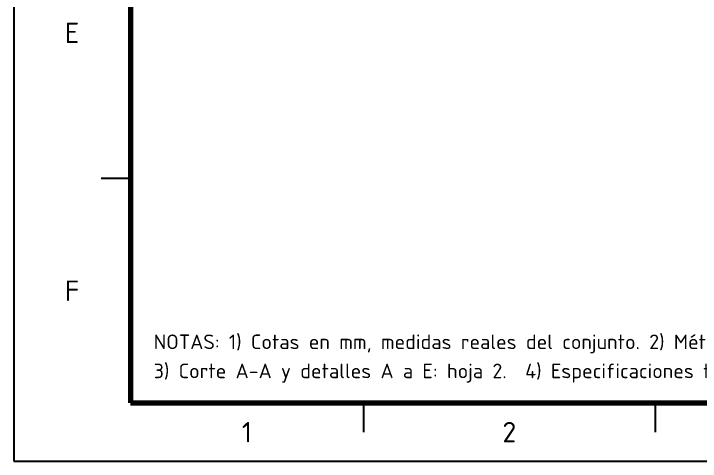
# Model space of a CAD drawing. Header units: millimetres. Extents: x 0 to 420, y 0 to 297.
# Drawn here: x 0 to 117.7, y 0 to 76.8 of the extents above; entities that cross this region are included whole.
import ezdxf
from ezdxf.enums import TextEntityAlignment as Align

# ---------------------------------------------------------------- set-up
doc = ezdxf.new("R2010")
doc.units = ezdxf.units.MM
for name, color, linetype, lineweight in [('06-TEXTO', 7, 'CONTINUOUS', 25), ('07-RECUADRO', 7, 'CONTINUOUS', 70), ('08-FINA', 5, 'CONTINUOUS', 25)]:
    doc.layers.add(name, color=color, linetype=linetype, lineweight=lineweight)
doc.styles.add('ISO3098', font='isocpeur.ttf')

msp = doc.modelspace()

# ---------------------------------------------------------------- linework, layer by layer
at = {"layer": '07-RECUADRO'}
msp.add_lwpolyline([(20, 10), (410, 10), (410, 287), (20, 287)], close=True, dxfattribs=at)
at = {"layer": '08-FINA'}
for p, q in [((20, 48.5), (15, 48.5)), ((60, 10), (60, 5)), ((110, 10), (110, 5))]:
    msp.add_line(p, q, dxfattribs=at)
msp.add_lwpolyline([(0, 0), (420, 0), (420, 297), (0, 297)], close=True, dxfattribs=at)

# ---------------------------------------------------------------- texts
at = {"layer": '06-TEXTO', "style": 'ISO3098'}
for s, p in [('E', (10, 73.5)), ('F', (10, 29.25)), ('1', (40, 5)), ('2', (85, 5))]:
    msp.add_text(s, height=3.5, dxfattribs=at).set_placement(p, align=Align.MIDDLE_CENTER)
for s, p in [('NOTAS: 1) Cotas en mm, medidas reales del conjunto. 2) Método de proyección ISO E (IRAM 4501).', (24, 18.5)), ('3) Corte A-A y detalles A a E: hoja 2.  4) Especificaciones técnicas y normas: hoja 3.', (24, 13.5))]:
    msp.add_text(s, height=2.5, dxfattribs=at).set_placement(p, align=Align.BOTTOM_LEFT)

doc.saveas('drawing.dxf')
